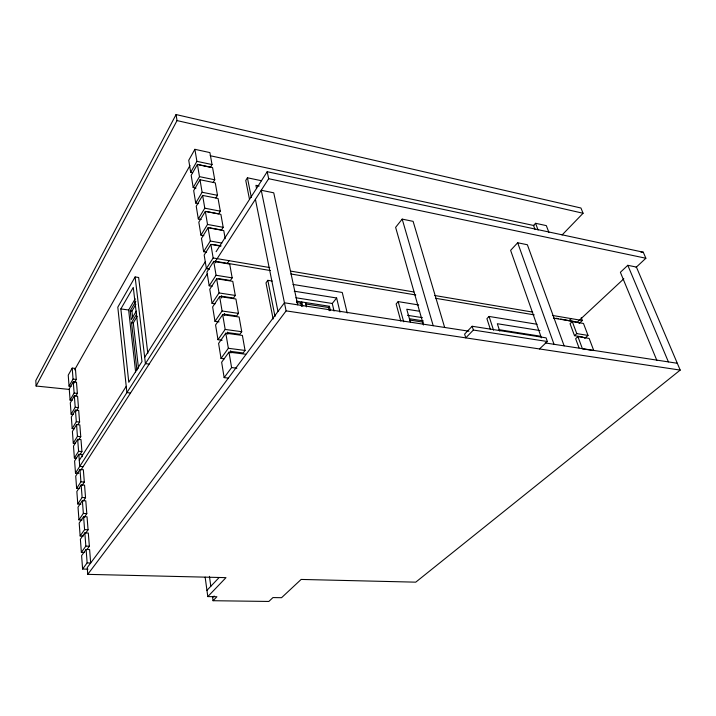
<?xml version="1.0" encoding="UTF-8"?>
<svg xmlns="http://www.w3.org/2000/svg" width="716" height="716" viewBox="0 0 716 716"><rect width="100%" height="100%" fill="white"/><g stroke="black" fill="none" stroke-linecap="round" stroke-linejoin="round"><path stroke-width="1.07" d="M562.087 234.973L583.075 213.261L580.945 208.016L176.064 114.551L35.8 380.572L36.104 386.022L69.479 389.45M36.104 386.022L177.031 120.583L176.064 114.551M74.258 382.971L76.272 379.453L75.404 368.445L72.209 368.087L68.235 375.157L69.049 386.139L71.179 386.354M199.138 164.895L210.441 167.276L212.034 164.555L209.904 152.589L194.886 149.322L188.738 160.286L190.698 172.27L192.586 172.663M74.607 369.859L189.964 165.548M69.049 386.139L73.05 379.104L72.209 368.087M190.698 172.27L196.909 161.351L194.886 149.322M75.842 396.029L77.364 393.406L76.487 382.228L73.265 381.888L69.255 388.904L70.079 400.056L72.218 400.262M213.126 182.49L214.737 179.779L212.571 167.571L197.419 164.385L191.19 175.304L193.177 187.529L196.032 188.102M147.827 353.319L138.644 277.495L135.118 276.949L117.8 307.182L126.902 392.61L75.493 473.07L78.823 473.294M120.852 308.918L133.283 287.385L141.965 361.544L128.791 382.299L120.852 308.918L128.638 310.01L135.199 298.832M70.079 400.056L74.124 393.084L73.265 381.888M193.177 187.529L199.478 176.646L197.419 164.385M76.424 411.047L78.474 407.592L77.588 396.225L74.339 395.903L70.293 402.866L71.126 414.188L73.283 414.394M215.856 198.01L217.494 195.316L215.283 182.866L200.006 179.743L193.687 190.617L195.719 203.084L198.601 203.639M136.282 311.165L131.207 319.694L130.205 310.842L135.798 301.329M71.126 414.188L75.207 407.279L74.339 395.903M132.693 317.716L131.932 311.084L135.861 304.434M195.719 203.084L202.109 192.264L200.006 179.743M78.053 424.57L79.61 422.001L78.697 410.456L75.431 410.143L71.34 417.043L72.191 428.553L74.366 428.741M207.049 211.641L218.649 213.842L220.313 211.157L218.058 198.457L202.637 195.423L196.229 206.235L198.305 218.962L201.205 219.499M136.953 370.235L131.547 322.665L136.631 314.145M138.483 368.23L133.292 322.898L137.257 316.284M72.191 428.553L76.317 421.706L75.431 410.143M198.305 218.962L204.785 208.186L202.637 195.423M78.662 440.036L80.756 436.644L79.834 424.91L76.54 424.624L72.406 431.453L73.274 443.15L75.466 443.329M209.788 227.858L221.504 229.997L223.186 227.33L220.886 214.361L205.331 211.408L198.824 222.175L200.945 235.152L203.872 235.68M73.274 443.15L77.435 436.366L76.54 424.624M200.945 235.152L207.515 224.439L205.331 211.408M79.807 454.893L81.928 451.528L80.989 439.606L77.668 439.329L73.497 446.104L74.374 457.989L76.576 458.15M225.209 238.741L223.768 230.597L208.07 227.733L201.473 238.437L203.639 251.683L206.593 252.193M261.555 180.745L247.423 177.783L245.758 180.45L249.445 199.084M74.374 457.989L78.581 451.277L77.668 439.329M203.639 251.683L210.307 241.032L208.07 227.733M82.331 456.736L82.161 454.535L78.814 454.284L74.598 460.988L75.493 473.07M220.376 246.062L210.871 244.389L204.176 255.03L206.387 268.554L209.367 269.046M79.279 460.334L126.231 386.336M144.677 357.275L205.277 261.761M216.107 251.683L267.193 171.724L643.254 252.184L645.877 258.243L636.085 267.372M206.387 268.554L213.153 257.975L210.871 244.389M82.152 485.332L84.318 482.047L83.351 469.714L79.977 469.49L75.717 476.113L76.63 488.402L79.727 488.589M218.371 278.569L230.4 280.493L232.163 277.871L229.711 264.088L213.735 261.403L206.942 271.973L209.188 285.774L212.204 286.248M80.971 469.982L207.345 273.745M267.193 171.724L268.679 178.714L215.453 261.313L270.344 270.532M76.63 488.402L80.926 481.832L79.977 469.49M209.188 285.774L216.062 275.266L213.735 261.403M83.36 500.94L85.544 497.692L84.56 485.153L81.159 484.947L76.854 491.498L77.784 503.983L80.908 504.153M221.351 296.191L233.497 298.044L235.287 295.44L232.781 281.352L216.653 278.775L209.761 289.264L212.061 303.369L215.095 303.817M227.375 263.309L229.111 260.678M77.784 503.983L82.125 497.495L81.159 484.947M212.061 303.369L219.033 292.942L216.653 278.775M84.032 517.605L86.797 513.605L85.795 500.851L82.367 500.663L78.017 507.134L78.957 519.834L82.107 519.986M224.403 314.19L236.656 315.962L238.473 313.384L235.913 298.993L219.642 296.514L212.634 306.931L214.988 321.332L219.078 321.905M78.957 519.834L83.342 513.426L82.367 500.663M214.988 321.332L222.076 310.986L219.642 296.514M85.831 532.946L88.068 529.786L87.048 516.818L83.593 516.648L79.19 523.038L80.147 535.953L83.325 536.087M227.509 332.582L239.878 334.274L241.731 331.714L239.117 317.018L222.685 314.646L215.579 324.975L217.977 339.688L222.103 340.234M80.147 535.953L84.586 529.634L83.593 516.648M217.977 339.688L225.173 329.432L222.685 314.646M87.092 549.36L89.357 546.245L88.319 533.053L84.837 532.91L80.389 539.211L81.364 552.349L84.56 552.457M230.695 351.386L243.18 352.979L245.06 350.446L242.384 335.428L225.8 333.173L218.586 343.403L221.029 358.439L224.162 358.832M272.196 281.039L267.82 280.323L265.994 282.892L273.136 319.032M81.364 552.349L85.848 546.12L84.837 532.91M221.029 358.439L228.341 348.289L225.8 333.173M82.6 569.032L87.137 562.892L90.672 563L89.616 549.575L86.108 549.449L81.606 555.661L82.6 569.032L87.97 569.175M245.731 354.241L228.986 352.111L221.647 362.242L224.153 377.618L228.368 378.102M224.153 377.618L231.59 367.568L228.986 352.111M205.143 577.141L207.801 596.598L225.996 577.642L87.755 574.357L286.114 310.878L261.242 190.259L273.745 192.819L297.686 304.837M301.57 306.484L300.863 303.217L301.803 301.982L302.743 306.341M329.208 310.726L328.456 307.486L329.423 306.278L296.469 301.15M334.05 311.084L332.269 303.486L336.636 297.99L294.276 291.206M444.654 327.463L413.105 221.351L402.186 219.114L395.617 227.348L423.469 324.992M418.708 304.962L398.177 301.606L396.136 303.96L400.799 321.072M548.886 232.369L546.317 225.621L535.559 223.285L533.527 225.459L534.968 229.335M564.127 345.855L527.37 244.747L517.677 242.76L510.615 250.349L541.412 337.845M206.951 590.351L219.06 577.597M472.175 326.263L464.612 334.103L465.776 337.871L473.365 330.049L547.382 341.514L546.084 337.854L472.175 326.263L473.365 330.049M214.165 596.016L212.616 597.609L213.046 600.715L268.858 601.449L272.957 597.574L281.549 597.699L301.15 579.432L415.745 582.162L680.2 370.091L636.408 267.068L627.807 265.305L620.378 272.295L656.849 360.39M537.107 324.285L489.073 316.445L486.916 318.665L490.326 329.199M213.046 600.715L216.921 596.732L207.801 596.598M568.943 320.705L571.171 318.611M539.479 348.952L547.382 341.514M584.73 338.4L588.015 335.419L583.477 323.462L572.281 321.582L570.043 323.677L574.509 335.679L582.949 337.03M623.842 278.775L577.329 322.119L553.513 318.119M579.119 323.507L582.35 320.508L581.24 317.564M574.509 335.679L576.765 333.593L588.015 335.419M593.779 350.589L589.161 338.426L577.902 336.627L575.628 338.704L579.038 347.86M641.017 252.309L643.254 252.184M85.848 546.12L89.357 546.245M84.586 529.634L88.068 529.786M83.342 513.426L86.797 513.605M82.125 497.495L85.544 497.692M80.926 481.832L84.318 482.047M83.11 466.662L79.745 466.429L78.814 454.284M78.581 451.277L81.928 451.528M77.435 436.366L80.756 436.644M76.317 421.706L79.61 422.001M75.207 407.279L78.474 407.592M74.124 393.084L77.364 393.406M130.509 392.986L126.902 392.61L206.36 268.437L209.349 268.921M73.05 379.104L76.272 379.453M149.134 364.086L145.438 363.656L135.118 276.949M231.59 367.568L236.862 368.203M228.341 348.289L245.06 350.446M131.547 322.665L133.292 322.898M225.173 329.432L241.731 331.714M130.205 310.842L131.932 311.084M222.076 310.986L238.473 313.384M286.114 310.878L680.2 370.091M296.594 302.555L300.863 303.217M305.669 303.96L328.456 307.486M409.606 320.061L423.29 322.182M468.953 331.204L284.44 302.796L87.245 567.6L87.755 574.357M545.189 342.937L677.3 363.272M219.033 292.942L235.287 295.44M592.75 350.437L582.466 348.853L577.902 336.627M409.579 318.745L423.272 320.875M295.896 297.767L332.269 303.486M407.476 315.309L422.404 317.653M498.98 329.682L540.464 336.207M419.594 311.272L406.76 309.223L410.322 322.03M539.998 330.559L497.316 323.721L499.741 331.087M216.062 275.266L232.163 277.871M292.996 284.44L342.257 292.477L347.224 313.017M290.893 273.986L415.79 294.974M435.623 298.304L534.208 314.87M213.153 257.975L269.807 267.569M290.705 271.104L413.884 291.967M434.782 295.511L532.677 312.087M552.475 315.443L582.35 320.508M212.589 244.416L221.181 245.919M210.307 241.032L221.897 243.082M207.515 224.439L223.186 227.33M556.287 318.253L558.48 318.665M560.673 319.076L573.847 321.529M204.785 208.186L220.313 211.157M202.109 192.264L217.494 195.316M259.192 186.008L255.925 185.328L256.588 188.585M199.478 176.646L214.737 179.779M196.909 161.351L212.034 164.555M268.679 178.714L645.877 258.243M210.191 155.721L533.975 225.558M177.031 120.583L583.075 213.261M627.807 265.305L668.404 361.902M535.559 223.285L538.092 230.06M572.281 321.582L576.765 333.593M517.677 242.76L554.023 344.298M489.073 316.445L493.539 330.166M402.186 219.114L433.189 325.699M398.177 301.606L403.708 321.806M336.636 297.99L340.002 312.131M329.423 306.278L330.425 310.592M305.526 302.555L306.484 306.913M255.406 199.316L277.978 311.478M247.423 177.783L251.352 197.535M267.82 280.323L275.016 316.508M215.337 260.651L215.713 262.853M221.298 295.833L221.665 298.035M224.269 313.429L224.645 315.631M227.437 332.117L227.804 334.318M230.597 350.813L230.973 353.015M209.43 576.344L210.817 586.279M128.638 310.01L135.646 372.096M86.108 549.449L87.137 562.892"/></g></svg>
